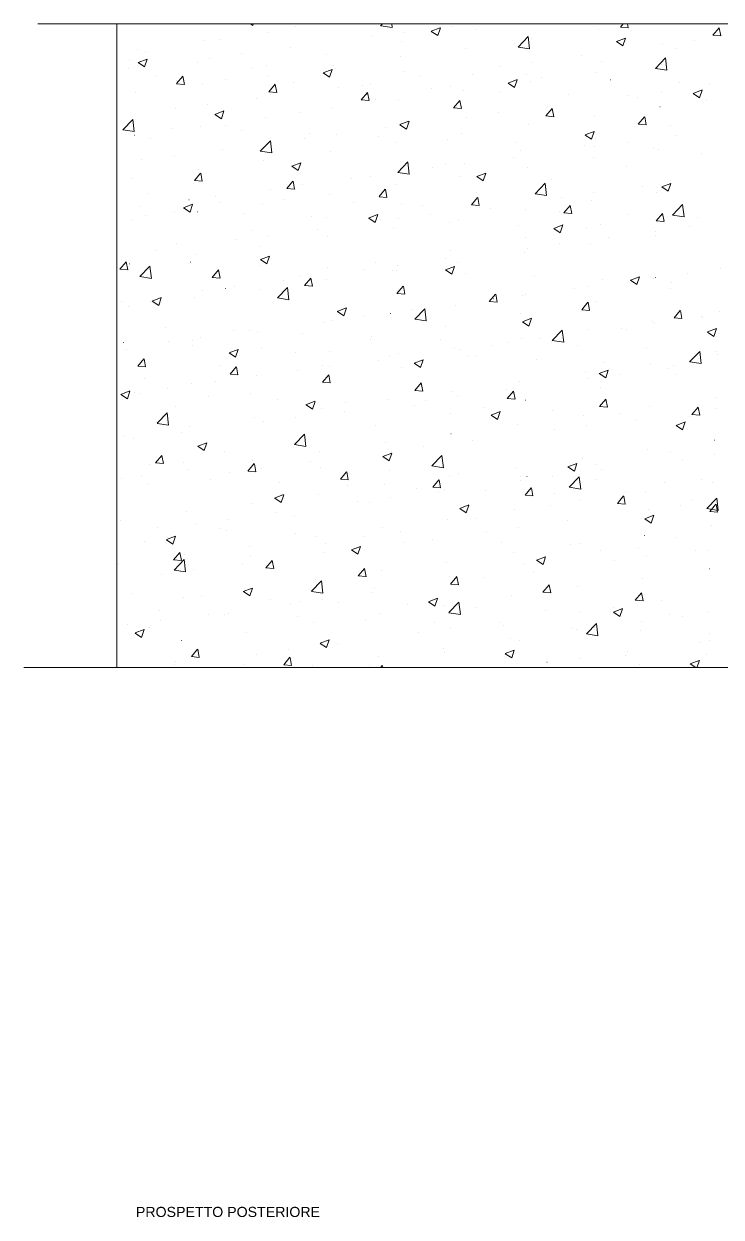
# Model space of a CAD drawing. Header units: centimetres. Extents: x -16179 to 12840, y -10704 to 3856.
# Drawn here: x 11534 to 11809, y -4292.4 to -3821.6 of the extents above; entities that cross this region are included whole.
import ezdxf

# ---------------------------------------------------------------- set-up
doc = ezdxf.new("R2010")
doc.units = ezdxf.units.CM
doc.header["$MEASUREMENT"] = 0
for name, color, linetype, lineweight in [('A-ANNO-TEXT_Num_Penna__3_Num_Penna__3_Num_Penna__3_Num_Penna__3_Num_Penna__3_Num_Penna__3_Num_Penna__3_Num_Penna__3_Num_Penna__3_Num_Penna__3', 3, 'Continuous', 18), ('A-ELEV-PATT_Num_Penna__8_Num_Penna__8_Num_Penna__8_Num_Penna__8_Num_Penna__8_Num_Penna__8_Num_Penna__8_Num_Penna__8_Num_Penna__8_Num_Penna__8', 8, 'Continuous', 18), ('AA - pareti sezionate_Num_Penna__7_Num_Penna__7_Num_Penna__7_Num_Penna__7_Num_Penna__7_Num_Penna__7_Num_Penna__7_Num_Penna__7_Num_Penna__7_Num_Penna__7', 7, 'Continuous', 18), ('AA pareti non sezionate_Num_Penna__2_Num_Penna__2_Num_Penna__2_Num_Penna__2_Num_Penna__2_Num_Penna__2_Num_Penna__2_Num_Penna__2_Num_Penna__2_Num_Penna__2', 2, 'Continuous', 18)]:
    doc.layers.add(name, color=color, linetype=linetype, lineweight=lineweight)
doc.styles.add('GENERATED_STYLE_1', font='Arial.ttf')

msp = doc.modelspace()

# ---------------------------------------------------------------- linework, layer by layer
at = {"layer": 'A-ELEV-PATT_Num_Penna__8_Num_Penna__8_Num_Penna__8_Num_Penna__8_Num_Penna__8_Num_Penna__8_Num_Penna__8_Num_Penna__8_Num_Penna__8_Num_Penna__8', "color": 8, "linetype": 'Continuous', "lineweight": 18}
for p, q in [((11623.37, -3821.57), (11624.23, -3822.16)), ((11624.24, -3822.16), (11624.44, -3821.57)), ((11641.27, -3822.62), (11641.27, -3822.62)), ((11674.72, -3822.3), (11675.42, -3821.57)), ((11674.73, -3822.32), (11679.25, -3823.02)), ((11679.24, -3823.02), (11679.07, -3821.57)), ((11703.23, -3822.48), (11703.24, -3822.48)), ((11769.32, -3822.89), (11770.43, -3821.57)), ((11769.33, -3822.9), (11772.37, -3823.16)), ((11772.42, -3823.17), (11772.12, -3821.57)), ((11611.64, -3827.71), (11611.65, -3827.71)), ((11630.52, -3824.87), (11630.53, -3824.87)), ((11671.28, -3826.69), (11671.28, -3826.69)), ((11683.99, -3825.01), (11684, -3825.01)), ((11694.7, -3824.5), (11698.25, -3823.14)), ((11694.71, -3824.52), (11697.24, -3826.22)), ((11697.25, -3826.22), (11698.28, -3823.15)), ((11712.69, -3823.61), (11712.7, -3823.61)), ((11728.94, -3830.71), (11732.89, -3826.59)), ((11733.46, -3831.43), (11732.89, -3826.6)), ((11734.42, -3827.34), (11734.42, -3827.34)), ((11760.5, -3823.76), (11760.5, -3823.76)), ((11767.7, -3828.57), (11771.26, -3827.21)), ((11770.25, -3830.29), (11771.28, -3827.22)), ((11805.76, -3826.08), (11808.21, -3823.16)), ((11805.77, -3826.09), (11808.81, -3826.35)), ((11808.86, -3826.36), (11808.27, -3823.18)), ((11578.78, -3831.7), (11578.78, -3831.7)), ((11604.86, -3828.12), (11604.87, -3828.12)), ((11639.19, -3830.91), (11639.2, -3830.91)), ((11683.07, -3828.69), (11683.07, -3828.69)), ((11708.03, -3831.14), (11708.04, -3831.14)), ((11728.95, -3830.73), (11733.46, -3831.43)), ((11767.72, -3828.59), (11770.25, -3830.29)), ((11785.99, -3829.86), (11786, -3829.86)), ((11791.35, -3831.21), (11791.35, -3831.21)), ((11798.71, -3828.19), (11798.71, -3828.19)), ((11575.5, -3835.7), (11575.51, -3835.7)), ((11579.01, -3836.82), (11582.56, -3835.45)), ((11579.02, -3836.84), (11581.55, -3838.54)), ((11581.56, -3838.54), (11582.59, -3835.47)), ((11582.02, -3832.79), (11582.02, -3832.79)), ((11602.62, -3836.84), (11602.63, -3836.84)), ((11607.24, -3835.12), (11607.24, -3835.12)), ((11619.95, -3833.45), (11619.96, -3833.45)), ((11653.44, -3833.78), (11653.45, -3833.78)), ((11682.37, -3834.4), (11682.38, -3834.4)), ((11734.67, -3836.62), (11734.67, -3836.62)), ((11753.91, -3834.09), (11753.91, -3834.09)), ((11761.72, -3836.3), (11761.73, -3836.3)), ((11783.15, -3839.12), (11787.11, -3835)), ((11787.67, -3839.84), (11787.11, -3835.01)), ((11575.15, -3839.34), (11575.16, -3839.34)), ((11623.82, -3838.86), (11623.82, -3838.86)), ((11629.74, -3837.99), (11629.74, -3837.99)), ((11629.9, -3841.78), (11629.91, -3841.78)), ((11652.01, -3840.89), (11655.57, -3839.52)), ((11652.03, -3840.9), (11654.56, -3842.61)), ((11654.56, -3842.61), (11655.59, -3839.54)), ((11656.29, -3837.97), (11656.29, -3837.97)), ((11656.86, -3839.13), (11656.86, -3839.13)), ((11683.98, -3840.28), (11683.98, -3840.28)), ((11711.09, -3841.43), (11711.1, -3841.43)), ((11721.95, -3838.29), (11721.96, -3838.29)), ((11732.09, -3841.38), (11732.1, -3841.38)), ((11759.88, -3840.67), (11759.88, -3840.67)), ((11783.16, -3839.14), (11787.68, -3839.84)), ((11785.54, -3837.42), (11785.54, -3837.42)), ((11586.21, -3842.52), (11586.22, -3842.52)), ((11594.18, -3845.16), (11596.63, -3842.25)), ((11594.19, -3843.95), (11594.2, -3843.95)), ((11594.2, -3845.17), (11597.23, -3845.44)), ((11597.28, -3845.44), (11596.7, -3842.26)), ((11604.24, -3845.03), (11604.25, -3845.03)), ((11613.33, -3843.67), (11613.34, -3843.67)), ((11630.62, -3848.35), (11633.07, -3845.43)), ((11633.72, -3848.63), (11633.13, -3845.45)), ((11640.45, -3844.81), (11640.46, -3844.81)), ((11667.57, -3845.96), (11667.57, -3845.96)), ((11670.63, -3845.05), (11670.63, -3845.05)), ((11689.87, -3842.52), (11689.87, -3842.52)), ((11702.47, -3846.47), (11702.47, -3846.47)), ((11725.02, -3844.96), (11728.58, -3843.59)), ((11725.04, -3844.97), (11727.56, -3846.68)), ((11727.57, -3846.68), (11728.6, -3843.61)), ((11733.8, -3844.25), (11733.8, -3844.25)), ((11738.21, -3842.57), (11738.22, -3842.57)), ((11765.33, -3843.72), (11765.34, -3843.72)), ((11792.45, -3844.86), (11792.45, -3844.86)), ((11804.58, -3845.69), (11804.59, -3845.69)), ((11578.16, -3848.61), (11578.17, -3848.61)), ((11625.83, -3850.95), (11625.83, -3850.95)), ((11630.63, -3848.36), (11633.67, -3848.62)), ((11657.91, -3846.72), (11657.92, -3846.72)), ((11667.06, -3851.54), (11669.51, -3848.62)), ((11670.16, -3851.82), (11669.57, -3848.64)), ((11694.69, -3847.1), (11694.69, -3847.1)), ((11707.41, -3848.05), (11707.42, -3848.05)), ((11721.81, -3848.25), (11721.81, -3848.25)), ((11748.92, -3849.4), (11748.93, -3849.4)), ((11772.63, -3849.9), (11772.63, -3849.9)), ((11776.04, -3850.54), (11776.05, -3850.54)), ((11785.35, -3848.22), (11785.35, -3848.22)), ((11798.03, -3849.02), (11801.58, -3847.66)), ((11798.04, -3849.04), (11800.57, -3850.75)), ((11800.57, -3850.75), (11801.6, -3847.68)), ((11593.87, -3855.16), (11593.88, -3855.16)), ((11606.59, -3853.48), (11606.6, -3853.48)), ((11609.33, -3857.27), (11612.89, -3855.91)), ((11611.88, -3858.99), (11612.91, -3855.92)), ((11655.67, -3854.88), (11655.68, -3854.88)), ((11667.07, -3851.55), (11670.11, -3851.81)), ((11672.84, -3851.55), (11672.85, -3851.55)), ((11681.75, -3851.31), (11681.76, -3851.31)), ((11703.5, -3854.73), (11705.94, -3851.81)), ((11703.51, -3854.73), (11706.54, -3855)), ((11706.59, -3855.01), (11706.01, -3851.82)), ((11739.93, -3857.92), (11742.38, -3855)), ((11740.55, -3854.12), (11740.55, -3854.12)), ((11743.03, -3858.2), (11742.44, -3855.01)), ((11784.92, -3854.33), (11784.93, -3854.33)), ((11803.16, -3851.69), (11803.16, -3851.69)), ((11573.02, -3863.38), (11576.98, -3859.26)), ((11577.54, -3864.1), (11576.98, -3859.27)), ((11609.35, -3857.29), (11611.87, -3858.99)), ((11629.29, -3858.69), (11629.29, -3858.69)), ((11643.22, -3856.64), (11643.22, -3856.64)), ((11682.34, -3861.34), (11685.89, -3859.98)), ((11684.89, -3863.06), (11685.92, -3859.99)), ((11708.59, -3858.33), (11708.59, -3858.33)), ((11721.31, -3856.66), (11721.31, -3856.66)), ((11739.94, -3857.92), (11742.98, -3858.19)), ((11759.26, -3857.58), (11759.27, -3857.58)), ((11776.37, -3861.1), (11778.82, -3858.19)), ((11779.47, -3861.38), (11778.88, -3858.2)), ((11573.03, -3863.4), (11577.55, -3864.1)), ((11592.52, -3862.67), (11592.52, -3862.67)), ((11603.63, -3861.94), (11603.63, -3861.94)), ((11613.59, -3861.72), (11613.6, -3861.72)), ((11619.63, -3863.81), (11619.64, -3863.81)), ((11646.75, -3864.96), (11646.76, -3864.96)), ((11657.27, -3865.09), (11657.27, -3865.09)), ((11676.51, -3862.55), (11676.51, -3862.55)), ((11682.35, -3861.36), (11684.88, -3863.06)), ((11706.79, -3864.97), (11706.8, -3864.97)), ((11733.18, -3861.16), (11733.18, -3861.16)), ((11755.34, -3865.41), (11758.9, -3864.04)), ((11757.89, -3867.13), (11758.92, -3864.06)), ((11776.38, -3861.11), (11779.42, -3861.38)), ((11789.25, -3861.52), (11789.25, -3861.52)), ((11577.54, -3865.52), (11577.55, -3865.52)), ((11583.97, -3866.81), (11583.97, -3866.81)), ((11627.24, -3871.79), (11631.2, -3867.67)), ((11631.76, -3872.5), (11631.2, -3867.68)), ((11644.55, -3866.76), (11644.55, -3866.76)), ((11673.87, -3866.1), (11673.87, -3866.1)), ((11681.14, -3868.22), (11681.14, -3868.22)), ((11700.99, -3867.25), (11700.99, -3867.25)), ((11728.11, -3868.39), (11728.11, -3868.39)), ((11755.22, -3869.54), (11755.23, -3869.54)), ((11755.36, -3865.43), (11757.89, -3867.13)), ((11759.26, -3869.93), (11759.27, -3869.93)), ((11759.62, -3866.61), (11759.63, -3866.61)), ((11771.98, -3868.26), (11771.99, -3868.26)), ((11791.22, -3865.73), (11791.23, -3865.73)), ((11593.23, -3873.52), (11593.23, -3873.52)), ((11612.47, -3870.98), (11612.47, -3870.98)), ((11627.25, -3871.81), (11631.77, -3872.51)), ((11655.05, -3871.79), (11655.06, -3871.79)), ((11727.18, -3874.16), (11727.19, -3874.16)), ((11730, -3871.69), (11730, -3871.69)), ((11758.64, -3874.49), (11758.65, -3874.49)), ((11782.34, -3870.69), (11782.35, -3870.69)), ((11784.3, -3871.24), (11784.31, -3871.24)), ((11801.42, -3872.68), (11801.43, -3872.68)), ((11580.51, -3875.19), (11580.51, -3875.19)), ((11603.01, -3878.86), (11603.01, -3878.86)), ((11628.67, -3875.6), (11628.67, -3875.6)), ((11639.65, -3877.73), (11643.21, -3876.36)), ((11639.67, -3877.74), (11642.2, -3879.45)), ((11642.2, -3879.45), (11643.23, -3876.38)), ((11681.46, -3880.2), (11685.41, -3876.07)), ((11685.98, -3880.91), (11685.41, -3876.09)), ((11695.22, -3878.37), (11695.23, -3878.37)), ((11700.37, -3876.78), (11700.38, -3876.78)), ((11707.94, -3876.69), (11707.95, -3876.69)), ((11732.56, -3878.07), (11732.57, -3878.07)), ((11771.8, -3877.76), (11771.8, -3877.76)), ((11576.93, -3882.43), (11576.93, -3882.43)), ((11601.23, -3883.38), (11603.68, -3880.46)), ((11601.25, -3883.38), (11604.28, -3883.65)), ((11604.33, -3883.66), (11603.74, -3880.47)), ((11637.67, -3886.56), (11640.12, -3883.65)), ((11640.77, -3886.84), (11640.18, -3883.66)), ((11663.14, -3882.59), (11663.15, -3882.59)), ((11670.75, -3881.86), (11670.75, -3881.86)), ((11681.47, -3880.22), (11685.98, -3880.92)), ((11706.18, -3881.88), (11706.18, -3881.88)), ((11712.66, -3881.79), (11716.22, -3880.43)), ((11712.68, -3881.81), (11715.2, -3883.51)), ((11715.21, -3883.52), (11716.24, -3880.45)), ((11742.17, -3882.85), (11742.17, -3882.85)), ((11582.62, -3888.62), (11582.63, -3888.62)), ((11631.18, -3886.8), (11631.19, -3886.8)), ((11637.68, -3886.57), (11640.72, -3886.84)), ((11641.12, -3886.95), (11641.12, -3886.95)), ((11643.9, -3885.12), (11643.91, -3885.12)), ((11654.44, -3888.71), (11654.44, -3888.71)), ((11674.11, -3889.75), (11676.56, -3886.83)), ((11677.2, -3890.03), (11676.62, -3886.85)), ((11680.52, -3885.13), (11680.52, -3885.13)), ((11712.54, -3887.93), (11712.55, -3887.93)), ((11735.67, -3888.61), (11739.63, -3884.48)), ((11735.68, -3888.62), (11740.2, -3889.32)), ((11740.19, -3889.32), (11739.63, -3884.5)), ((11758.62, -3888.3), (11758.62, -3888.3)), ((11777.86, -3885.76), (11777.86, -3885.76)), ((11783.69, -3888.15), (11783.69, -3888.15)), ((11785.67, -3885.86), (11789.22, -3884.5)), ((11785.68, -3885.88), (11788.21, -3887.58)), ((11788.21, -3887.58), (11789.24, -3884.51)), ((11579.86, -3893.55), (11579.87, -3893.55)), ((11596.97, -3894.11), (11600.53, -3892.74)), ((11599.1, -3891.02), (11599.11, -3891.02)), ((11599.52, -3895.83), (11600.55, -3892.76)), ((11609.74, -3889.77), (11609.75, -3889.77)), ((11611.49, -3892.04), (11611.5, -3892.04)), ((11628.05, -3892.51), (11628.06, -3892.51)), ((11636.86, -3890.92), (11636.86, -3890.92)), ((11663.98, -3892.06), (11663.98, -3892.06)), ((11674.12, -3889.76), (11677.16, -3890.02)), ((11682.92, -3893.02), (11682.92, -3893.02)), ((11691.1, -3893.21), (11691.1, -3893.21)), ((11710.54, -3892.94), (11712.99, -3890.02)), ((11710.56, -3892.95), (11713.59, -3893.21)), ((11713.64, -3893.22), (11713.05, -3890.04)), ((11745.9, -3889.97), (11745.91, -3889.97)), ((11746.98, -3896.13), (11749.43, -3893.21)), ((11750.08, -3896.41), (11749.49, -3893.22)), ((11758.03, -3891.4), (11758.03, -3891.4)), ((11789.89, -3897.02), (11793.84, -3892.89)), ((11794.41, -3897.73), (11793.85, -3892.91)), ((11581.87, -3897.12), (11581.87, -3897.12)), ((11593.33, -3895.45), (11593.34, -3895.45)), ((11596.99, -3894.13), (11599.51, -3895.83)), ((11602.39, -3895.77), (11602.4, -3895.77)), ((11620.45, -3896.59), (11620.46, -3896.59)), ((11647.57, -3897.74), (11647.57, -3897.74)), ((11653.29, -3898.1), (11653.3, -3898.1)), ((11669.98, -3898.18), (11673.53, -3896.81)), ((11669.99, -3898.2), (11672.52, -3899.9)), ((11672.52, -3899.9), (11673.55, -3896.83)), ((11694.58, -3896.73), (11694.58, -3896.73)), ((11713.82, -3894.19), (11713.82, -3894.19)), ((11718.21, -3894.35), (11718.22, -3894.35)), ((11731.94, -3894.98), (11731.95, -3894.98)), ((11745.33, -3895.5), (11745.34, -3895.5)), ((11746.99, -3896.13), (11750.03, -3896.4)), ((11772.45, -3896.64), (11772.45, -3896.64)), ((11783.42, -3899.32), (11785.87, -3896.4)), ((11786.51, -3899.6), (11785.93, -3896.41)), ((11789.9, -3897.03), (11794.42, -3897.73)), ((11791.2, -3895.54), (11791.2, -3895.54)), ((11799.57, -3897.79), (11799.57, -3897.79)), ((11576.31, -3899.34), (11576.31, -3899.34)), ((11649.78, -3902.63), (11649.78, -3902.63)), ((11674.69, -3898.89), (11674.69, -3898.89)), ((11679.9, -3902.04), (11679.9, -3902.04)), ((11681.86, -3898.4), (11681.87, -3898.4)), ((11701.81, -3900.03), (11701.81, -3900.03)), ((11705.56, -3898.79), (11705.56, -3898.79)), ((11728.92, -3901.18), (11728.93, -3901.18)), ((11742.98, -3902.25), (11746.54, -3900.88)), ((11743, -3902.26), (11745.52, -3903.97)), ((11745.53, -3903.97), (11746.56, -3900.9)), ((11756.04, -3902.32), (11756.05, -3902.32)), ((11761.57, -3900.63), (11761.58, -3900.63)), ((11783.43, -3899.32), (11786.47, -3899.59)), ((11796.58, -3901.58), (11796.58, -3901.58)), ((11617.82, -3906.83), (11617.83, -3906.83)), ((11623.67, -3903.19), (11623.67, -3903.19)), ((11630.54, -3905.16), (11630.54, -3905.16)), ((11653.82, -3905.62), (11653.82, -3905.62)), ((11731.94, -3905.71), (11731.95, -3905.71)), ((11764.49, -3905.8), (11764.5, -3905.8)), ((11783.07, -3905.06), (11783.07, -3905.06)), ((11783.16, -3903.47), (11783.17, -3903.47)), ((11585.74, -3911.06), (11585.74, -3911.06)), ((11594.04, -3908.27), (11594.05, -3908.27)), ((11627.43, -3909.43), (11627.44, -3909.43)), ((11702.32, -3910.8), (11702.32, -3910.8)), ((11731.33, -3911.89), (11731.33, -3911.89)), ((11732.54, -3910.01), (11732.54, -3910.01)), ((11745.25, -3908.33), (11745.26, -3908.33)), ((11757.41, -3908.31), (11757.41, -3908.31)), ((11571.85, -3918.4), (11574.29, -3915.48)), ((11572.52, -3914.45), (11572.52, -3914.45)), ((11574.94, -3918.68), (11574.36, -3915.49)), ((11575.69, -3916.25), (11575.7, -3916.25)), ((11579.76, -3921.27), (11583.72, -3917.15)), ((11584.28, -3921.99), (11583.72, -3917.17)), ((11599.63, -3915.59), (11599.64, -3915.59)), ((11601.77, -3912.68), (11601.78, -3912.68)), ((11626.75, -3916.74), (11626.76, -3916.74)), ((11627.29, -3914.56), (11630.85, -3913.2)), ((11627.31, -3914.58), (11629.84, -3916.28)), ((11629.84, -3916.28), (11630.87, -3913.21)), ((11672.69, -3915.88), (11672.7, -3915.88)), ((11681.21, -3916.76), (11681.22, -3916.76)), ((11700.45, -3914.23), (11700.46, -3914.23)), ((11704.94, -3915.7), (11704.95, -3915.7)), ((11571.86, -3918.41), (11574.89, -3918.67)), ((11579.77, -3921.29), (11584.29, -3921.99)), ((11608.28, -3921.59), (11610.73, -3918.67)), ((11608.29, -3921.59), (11611.33, -3921.86)), ((11611.38, -3921.87), (11610.79, -3918.68)), ((11643.07, -3920.97), (11643.07, -3920.97)), ((11644.72, -3924.78), (11647.17, -3921.86)), ((11647.82, -3925.05), (11647.23, -3921.87)), ((11653.87, -3917.88), (11653.88, -3917.88)), ((11668.5, -3918.44), (11668.5, -3918.44)), ((11679.28, -3918.95), (11679.29, -3918.95)), ((11680.99, -3919.03), (11680.99, -3919.03)), ((11700.3, -3918.63), (11703.86, -3917.27)), ((11700.31, -3918.65), (11702.84, -3920.35)), ((11702.85, -3920.35), (11703.88, -3917.28)), ((11708.11, -3920.17), (11708.11, -3920.17)), ((11735.22, -3921.32), (11735.23, -3921.32)), ((11773.31, -3922.7), (11776.86, -3921.33)), ((11775.85, -3924.42), (11776.88, -3921.35)), ((11783.21, -3921.61), (11783.22, -3921.61)), ((11795.93, -3919.94), (11795.93, -3919.94)), ((11808.84, -3918.16), (11808.84, -3918.16)), ((11613.44, -3926.05), (11613.45, -3926.05)), ((11617.17, -3925.19), (11617.18, -3925.19)), ((11626.81, -3926.34), (11626.82, -3926.34)), ((11633.97, -3929.68), (11637.93, -3925.56)), ((11636.41, -3922.66), (11636.42, -3922.66)), ((11638.49, -3930.4), (11637.93, -3925.57)), ((11644.73, -3924.78), (11647.77, -3925.05)), ((11653.2, -3922.53), (11653.2, -3922.53)), ((11681.16, -3927.96), (11683.61, -3925.04)), ((11684.25, -3928.24), (11683.67, -3925.06)), ((11751.13, -3925.84), (11751.13, -3925.84)), ((11756.79, -3925.22), (11756.8, -3925.22)), ((11762.34, -3922.47), (11762.35, -3922.47)), ((11773.32, -3922.72), (11775.85, -3924.42)), ((11782.45, -3921.97), (11782.46, -3921.97)), ((11789.1, -3925.85), (11789.1, -3925.85)), ((11789.46, -3923.61), (11789.47, -3923.61)), ((11572.37, -3931.09), (11572.38, -3931.09)), ((11583.82, -3931.14), (11583.82, -3931.14)), ((11584.61, -3930.95), (11588.17, -3929.58)), ((11584.63, -3930.96), (11587.15, -3932.67)), ((11587.16, -3932.67), (11588.19, -3929.6)), ((11601.16, -3929.59), (11601.16, -3929.59)), ((11604.46, -3926.87), (11604.46, -3926.87)), ((11633.99, -3929.7), (11638.5, -3930.4)), ((11681.17, -3927.97), (11684.2, -3928.24)), ((11717.59, -3931.15), (11720.04, -3928.23)), ((11717.6, -3931.16), (11720.64, -3931.42)), ((11719.17, -3930.04), (11719.18, -3930.04)), ((11720.69, -3931.43), (11720.1, -3928.25)), ((11730.71, -3928.8), (11730.71, -3928.8)), ((11731.89, -3928.37), (11731.89, -3928.37)), ((11759.47, -3930.94), (11759.48, -3930.94)), ((11575.07, -3933.17), (11575.08, -3933.17)), ((11657.62, -3935.02), (11661.17, -3933.65)), ((11657.63, -3935.03), (11660.16, -3936.74)), ((11660.16, -3936.74), (11661.19, -3933.67)), ((11678.66, -3935.86), (11678.67, -3935.86)), ((11687.09, -3934.27), (11687.09, -3934.27)), ((11688.19, -3938.09), (11692.15, -3933.97)), ((11692.71, -3938.81), (11692.15, -3933.98)), ((11704.32, -3932.61), (11704.33, -3932.61)), ((11754.03, -3934.34), (11756.48, -3931.42)), ((11754.04, -3934.34), (11757.08, -3934.61)), ((11757.13, -3934.62), (11756.54, -3931.43)), ((11790.47, -3937.53), (11792.92, -3934.61)), ((11793.56, -3937.81), (11792.98, -3934.62)), ((11808.22, -3935.07), (11808.22, -3935.07)), ((11652.58, -3939.44), (11652.59, -3939.44)), ((11655.13, -3938.47), (11655.14, -3938.47)), ((11667.85, -3936.8), (11667.85, -3936.8)), ((11688.2, -3938.11), (11692.72, -3938.81)), ((11729.85, -3936.02), (11729.85, -3936.02)), ((11730.62, -3939.08), (11734.18, -3937.72)), ((11730.64, -3939.1), (11733.16, -3940.81)), ((11733.17, -3940.81), (11734.2, -3937.74)), ((11781.83, -3938.88), (11781.84, -3938.88)), ((11782.57, -3939.97), (11782.57, -3939.97)), ((11790.48, -3937.53), (11793.51, -3937.8)), ((11801.27, -3937), (11801.28, -3937)), ((11801.8, -3937.44), (11801.81, -3937.44)), ((11589.74, -3941.55), (11589.75, -3941.55)), ((11603.81, -3945.23), (11603.82, -3945.23)), ((11616.86, -3942.7), (11616.86, -3942.7)), ((11623.05, -3942.7), (11623.05, -3942.7)), ((11626.2, -3943.25), (11626.2, -3943.25)), ((11643.98, -3943.84), (11643.98, -3943.84)), ((11671.1, -3944.99), (11671.1, -3944.99)), ((11700.22, -3941.11), (11700.23, -3941.11)), ((11742.41, -3946.5), (11746.36, -3942.38)), ((11746.93, -3947.22), (11746.36, -3942.39)), ((11756.17, -3942.14), (11756.18, -3942.14)), ((11769.85, -3941.65), (11769.85, -3941.65)), ((11771.65, -3942.09), (11771.65, -3942.09)), ((11803.63, -3943.15), (11807.19, -3941.79)), ((11803.64, -3943.17), (11806.17, -3944.87)), ((11806.18, -3944.87), (11807.21, -3941.8)), ((11573.33, -3947.23), (11573.34, -3947.23)), ((11574.46, -3950.08), (11574.46, -3950.08)), ((11591.09, -3946.91), (11591.1, -3946.91)), ((11600.45, -3948.37), (11600.46, -3948.37)), ((11600.54, -3946.5), (11600.54, -3946.5)), ((11614.93, -3951.4), (11618.49, -3950.04)), ((11617.48, -3953.12), (11618.51, -3950.05)), ((11627.57, -3949.52), (11627.58, -3949.52)), ((11670.6, -3946.19), (11670.6, -3946.19)), ((11698.21, -3946.13), (11698.22, -3946.13)), ((11703.71, -3949.52), (11703.71, -3949.52)), ((11705.81, -3950.08), (11705.81, -3950.08)), ((11718.53, -3948.4), (11718.53, -3948.4)), ((11725.33, -3947.28), (11725.34, -3947.28)), ((11730.09, -3945.71), (11730.1, -3945.71)), ((11737.77, -3945.87), (11737.77, -3945.87)), ((11742.02, -3947.18), (11742.02, -3947.18)), ((11742.42, -3946.52), (11746.93, -3947.22)), ((11752.45, -3948.43), (11752.46, -3948.43)), ((11779.57, -3949.57), (11779.57, -3949.57)), ((11578.89, -3956.61), (11581.34, -3953.69)), ((11581.99, -3956.89), (11581.4, -3953.71)), ((11614.95, -3951.42), (11617.48, -3953.12)), ((11640.97, -3951.28), (11640.97, -3951.28)), ((11654.69, -3950.67), (11654.69, -3950.67)), ((11673.73, -3954.3), (11673.73, -3954.3)), ((11678.05, -3952.77), (11678.05, -3952.77)), ((11681.81, -3951.81), (11681.81, -3951.81)), ((11687.94, -3955.47), (11691.5, -3954.1)), ((11690.49, -3957.19), (11691.52, -3954.12)), ((11708.93, -3952.96), (11708.93, -3952.96)), ((11712.39, -3952.26), (11712.4, -3952.26)), ((11736.04, -3954.1), (11736.05, -3954.1)), ((11796.62, -3954.91), (11800.58, -3950.78)), ((11801.14, -3955.62), (11800.58, -3950.8)), ((11806.69, -3950.72), (11806.69, -3950.72)), ((11807.6, -3951.99), (11807.61, -3951.99)), ((11578.91, -3956.62), (11581.94, -3956.88)), ((11611.34, -3956.36), (11611.35, -3956.36)), ((11615.33, -3959.8), (11617.78, -3956.88)), ((11618.43, -3960.08), (11617.84, -3956.89)), ((11641.77, -3958.51), (11641.77, -3958.51)), ((11651.96, -3956.35), (11651.97, -3956.35)), ((11654.49, -3956.84), (11654.49, -3956.84)), ((11682.77, -3957.35), (11682.77, -3957.35)), ((11687.95, -3955.49), (11690.48, -3957.19)), ((11755.56, -3959.05), (11755.56, -3959.05)), ((11760.95, -3959.54), (11764.5, -3958.17)), ((11760.96, -3959.55), (11763.49, -3961.26)), ((11763.16, -3955.25), (11763.17, -3955.25)), ((11763.49, -3961.26), (11764.52, -3958.19)), ((11781.22, -3955.79), (11781.22, -3955.79)), ((11788.44, -3957.48), (11788.45, -3957.48)), ((11790.28, -3956.39), (11790.28, -3956.39)), ((11796.63, -3954.93), (11801.15, -3955.63)), ((11581.72, -3961.45), (11581.72, -3961.45)), ((11599.92, -3963.41), (11599.92, -3963.41)), ((11609.69, -3962.73), (11609.69, -3962.73)), ((11615.34, -3959.81), (11618.38, -3960.07)), ((11625.58, -3960.16), (11625.58, -3960.16)), ((11651.77, -3962.99), (11654.22, -3960.07)), ((11651.78, -3962.99), (11654.82, -3963.26)), ((11653.14, -3962.43), (11653.15, -3962.43)), ((11654.86, -3963.27), (11654.28, -3960.08)), ((11688.2, -3966.17), (11690.65, -3963.26)), ((11691.3, -3966.45), (11690.71, -3963.27)), ((11729.47, -3962.62), (11729.48, -3962.62)), ((11756.48, -3961.68), (11756.49, -3961.68)), ((11769.2, -3960.01), (11769.21, -3960.01)), ((11791.05, -3959.87), (11791.05, -3959.87)), ((11572.25, -3967.79), (11575.81, -3966.42)), ((11572.26, -3967.8), (11574.79, -3969.51)), ((11573.84, -3966.99), (11573.84, -3966.99)), ((11574.8, -3969.51), (11575.83, -3966.44)), ((11577.73, -3966.94), (11577.73, -3966.94)), ((11579.64, -3967.37), (11579.64, -3967.37)), ((11590.45, -3965.27), (11590.45, -3965.27)), ((11606.75, -3968.52), (11606.76, -3968.52)), ((11623.52, -3967.52), (11623.52, -3967.52)), ((11688.22, -3966.18), (11691.25, -3966.45)), ((11703.09, -3966.43), (11703.09, -3966.43)), ((11705.16, -3968.44), (11705.17, -3968.44)), ((11724.4, -3965.91), (11724.41, -3965.91)), ((11724.64, -3969.36), (11727.09, -3966.44)), ((11727.74, -3969.64), (11727.15, -3966.46)), ((11761.42, -3964.95), (11761.43, -3964.95)), ((11806.98, -3968.9), (11806.99, -3968.9)), ((11593.89, -3972.6), (11593.9, -3972.6)), ((11633.87, -3969.66), (11633.88, -3969.66)), ((11645.26, -3971.85), (11648.81, -3970.49)), ((11645.27, -3971.87), (11647.8, -3973.57)), ((11647.8, -3973.58), (11648.83, -3970.51)), ((11651.35, -3973.26), (11651.35, -3973.26)), ((11660.99, -3970.81), (11660.99, -3970.81)), ((11677.43, -3969.68), (11677.43, -3969.68)), ((11688.11, -3971.96), (11688.11, -3971.96)), ((11692.44, -3970.12), (11692.45, -3970.12)), ((11715.23, -3973.1), (11715.23, -3973.1)), ((11724.65, -3969.37), (11727.69, -3969.63)), ((11731.79, -3970.04), (11731.8, -3970.04)), ((11761.08, -3972.55), (11763.53, -3969.63)), ((11761.09, -3972.56), (11764.13, -3972.82)), ((11764.17, -3972.83), (11763.59, -3969.65)), ((11780.6, -3972.71), (11780.6, -3972.71)), ((11797.52, -3975.74), (11799.96, -3972.82)), ((11800.61, -3976.02), (11800.02, -3972.83)), ((11807.16, -3973.29), (11807.16, -3973.29)), ((11586.49, -3979.17), (11590.45, -3975.04)), ((11591.01, -3979.88), (11590.45, -3975.06)), ((11624.96, -3977.07), (11624.97, -3977.07)), ((11641.12, -3976.87), (11641.13, -3976.87)), ((11660.36, -3974.34), (11660.37, -3974.34)), ((11702.17, -3975.12), (11702.17, -3975.12)), ((11718.26, -3975.92), (11721.82, -3974.56)), ((11718.28, -3975.94), (11720.8, -3977.64)), ((11720.81, -3977.64), (11721.84, -3974.57)), ((11742.34, -3974.25), (11742.35, -3974.25)), ((11754.94, -3975.96), (11754.94, -3975.96)), ((11769.46, -3975.39), (11769.47, -3975.39)), ((11775.08, -3977.51), (11775.08, -3977.51)), ((11796.58, -3976.54), (11796.59, -3976.54)), ((11797.53, -3975.74), (11800.56, -3976.01)), ((11586.5, -3979.19), (11591.02, -3979.89)), ((11596.32, -3982.77), (11596.33, -3982.77)), ((11599.3, -3980.32), (11599.31, -3980.32)), ((11628.4, -3978.55), (11628.41, -3978.55)), ((11672.54, -3980.21), (11672.55, -3980.21)), ((11728.86, -3979.53), (11728.86, -3979.53)), ((11743.12, -3981.72), (11743.13, -3981.72)), ((11755.84, -3980.05), (11755.84, -3980.05)), ((11791.27, -3979.99), (11794.82, -3978.63)), ((11791.28, -3980.01), (11793.81, -3981.71)), ((11793.82, -3981.71), (11794.85, -3978.64)), ((11573.22, -3983.9), (11573.22, -3983.9)), ((11577.08, -3985.3), (11577.09, -3985.3)), ((11602.57, -3988.24), (11606.13, -3986.87)), ((11605.12, -3989.96), (11606.15, -3986.89)), ((11640.71, -3987.58), (11644.67, -3983.45)), ((11640.72, -3987.59), (11645.24, -3988.29)), ((11642.92, -3985.29), (11642.92, -3985.29)), ((11645.23, -3988.29), (11644.67, -3983.47)), ((11676.81, -3986.6), (11676.82, -3986.6)), ((11702.47, -3983.34), (11702.48, -3983.34)), ((11711.04, -3985.94), (11711.04, -3985.94)), ((11806.36, -3985.81), (11806.37, -3985.81)), ((11585.94, -3994.82), (11588.39, -3991.9)), ((11589.04, -3995.1), (11588.45, -3991.92)), ((11602.59, -3988.25), (11605.11, -3989.96)), ((11613.29, -3990.38), (11613.3, -3990.38)), ((11650.73, -3990.17), (11650.73, -3990.17)), ((11675.58, -3992.31), (11679.14, -3990.94)), ((11675.59, -3992.32), (11678.12, -3994.03)), ((11678.13, -3994.03), (11679.16, -3990.96)), ((11679.08, -3990.15), (11679.09, -3990.15)), ((11691.8, -3988.48), (11691.8, -3988.48)), ((11694.93, -3995.99), (11698.88, -3991.86)), ((11699.45, -3996.7), (11698.88, -3991.88)), ((11779.98, -3989.62), (11779.98, -3989.62)), ((11788.95, -3990.18), (11788.95, -3990.18)), ((11806.51, -3991.65), (11806.52, -3991.65)), ((11583.67, -3995.47), (11583.67, -3995.47)), ((11585.95, -3994.83), (11588.99, -3995.09)), ((11596.86, -3994.48), (11596.87, -3994.48)), ((11622.38, -3998.01), (11624.83, -3995.09)), ((11623.98, -3995.62), (11623.98, -3995.62)), ((11624.34, -3993.98), (11624.35, -3993.98)), ((11625.48, -3998.29), (11624.89, -3995.11)), ((11627.76, -3996.91), (11627.76, -3996.91)), ((11647, -3994.38), (11647, -3994.38)), ((11651.1, -3996.77), (11651.1, -3996.77)), ((11694.94, -3996), (11699.45, -3996.7)), ((11728.24, -3996.45), (11728.24, -3996.45)), ((11748.58, -3996.38), (11752.14, -3995.01)), ((11748.6, -3996.39), (11751.13, -3998.1)), ((11751.13, -3998.1), (11752.16, -3995.03)), ((11754.32, -3992.87), (11754.33, -3992.87)), ((11759.32, -3995.26), (11759.33, -3995.26)), ((11793.8, -3993.33), (11793.8, -3993.33)), ((11572.6, -4000.81), (11572.61, -4000.81)), ((11580.45, -4000.16), (11580.46, -4000.16)), ((11598.68, -3997.23), (11598.69, -3997.23)), ((11607.57, -4001.3), (11607.58, -4001.3)), ((11615.04, -3998.58), (11615.05, -3998.58)), ((11622.39, -3998.02), (11625.43, -3998.28)), ((11658.82, -4001.2), (11661.27, -3998.28)), ((11658.83, -4001.2), (11661.86, -4001.47)), ((11661.91, -4001.48), (11661.33, -3998.29)), ((11678.22, -3997.91), (11678.22, -3997.91)), ((11695.25, -4004.39), (11697.7, -4001.47)), ((11698.35, -4004.67), (11697.76, -4001.48)), ((11701.85, -4000.25), (11701.86, -4000.25)), ((11705.33, -3999.06), (11705.34, -3999.06)), ((11729.7, -4000.35), (11729.7, -4000.35)), ((11729.76, -4001.76), (11729.76, -4001.76)), ((11732.45, -4000.21), (11732.46, -4000.21)), ((11742.47, -4000.08), (11742.48, -4000.08)), ((11749.14, -4004.39), (11753.1, -4000.27)), ((11753.66, -4005.11), (11753.1, -4000.28)), ((11759.57, -4001.35), (11759.57, -4001.35)), ((11761.71, -3997.55), (11761.72, -3997.55)), ((11801.12, -4001.33), (11801.13, -4001.33)), ((11582.96, -4002.81), (11582.96, -4002.81)), ((11634.69, -4002.45), (11634.69, -4002.45)), ((11661.81, -4003.59), (11661.81, -4003.59)), ((11676.19, -4003.51), (11676.2, -4003.51)), ((11688.93, -4004.74), (11688.93, -4004.74)), ((11695.27, -4004.39), (11698.3, -4004.66)), ((11697.67, -4005.98), (11697.68, -4005.98)), ((11700.07, -4005.43), (11700.08, -4005.43)), ((11716.04, -4005.88), (11716.05, -4005.88)), ((11731.69, -4007.57), (11734.14, -4004.65)), ((11734.79, -4007.85), (11734.2, -4004.67)), ((11749.15, -4004.41), (11753.67, -4005.11)), ((11771.5, -4006.42), (11771.5, -4006.42)), ((11779.36, -4006.53), (11779.37, -4006.53)), ((11786.69, -4002.5), (11786.69, -4002.5)), ((11805.75, -4002.72), (11805.75, -4002.72)), ((11623.73, -4010.89), (11623.73, -4010.89)), ((11632.9, -4008.69), (11636.45, -4007.33)), ((11632.91, -4008.71), (11635.44, -4010.41)), ((11635.44, -4010.41), (11636.47, -4007.34)), ((11650.11, -4007.08), (11650.12, -4007.08)), ((11665.72, -4010.19), (11665.72, -4010.19)), ((11670.45, -4010.52), (11670.45, -4010.52)), ((11678.43, -4008.51), (11678.44, -4008.51)), ((11731.7, -4007.58), (11734.74, -4007.85)), ((11743.16, -4007.03), (11743.17, -4007.03)), ((11753.7, -4009.78), (11753.71, -4009.78)), ((11768.13, -4010.76), (11770.58, -4007.84)), ((11768.14, -4010.77), (11771.18, -4011.03)), ((11770.28, -4008.18), (11770.29, -4008.18)), ((11771.22, -4011.04), (11770.64, -4007.86)), ((11797.4, -4009.32), (11797.4, -4009.32)), ((11803.36, -4012.8), (11807.31, -4008.68)), ((11804.56, -4013.95), (11807.01, -4011.03)), ((11807.66, -4014.23), (11807.07, -4011.05)), ((11807.88, -4013.52), (11807.32, -4008.69)), ((11598.07, -4014.14), (11598.07, -4014.14)), ((11633.63, -4014.41), (11633.64, -4014.41)), ((11640.82, -4015.6), (11640.83, -4015.6)), ((11705.9, -4012.76), (11709.46, -4011.39)), ((11705.92, -4012.78), (11708.44, -4014.48)), ((11708.45, -4014.48), (11709.48, -4011.41)), ((11727.62, -4013.36), (11727.63, -4013.36)), ((11741.87, -4011.5), (11741.87, -4011.5)), ((11778.91, -4016.83), (11782.46, -4015.46)), ((11780.43, -4013.36), (11780.44, -4013.36)), ((11781.46, -4018.55), (11782.49, -4015.48)), ((11793.15, -4011.69), (11793.15, -4011.69)), ((11803.37, -4012.82), (11807.89, -4013.52)), ((11804.58, -4013.96), (11807.61, -4014.22)), ((11571.98, -4017.72), (11571.99, -4017.72)), ((11586.75, -4020.3), (11586.76, -4020.3)), ((11601.68, -4018.62), (11601.68, -4018.62)), ((11611.19, -4020.69), (11611.2, -4020.69)), ((11614.39, -4016.94), (11614.4, -4016.94)), ((11675.58, -4020.42), (11675.58, -4020.42)), ((11701.24, -4017.16), (11701.24, -4017.16)), ((11712.24, -4016.59), (11712.25, -4016.59)), ((11729.11, -4020.12), (11729.11, -4020.12)), ((11748.35, -4017.59), (11748.35, -4017.59)), ((11778.92, -4016.84), (11781.45, -4018.55)), ((11805.13, -4019.63), (11805.13, -4019.63)), ((11590.21, -4025.08), (11593.77, -4023.71)), ((11590.23, -4025.09), (11592.75, -4026.8)), ((11592.76, -4026.8), (11593.79, -4023.73)), ((11613.87, -4021.45), (11613.88, -4021.45)), ((11640.99, -4022.59), (11641, -4022.59)), ((11649.49, -4023.99), (11649.5, -4023.99)), ((11668.11, -4023.74), (11668.11, -4023.74)), ((11682.62, -4021.67), (11682.62, -4021.67)), ((11695.23, -4024.88), (11695.23, -4024.88)), ((11716.39, -4021.79), (11716.4, -4021.79)), ((11778.74, -4023.44), (11778.75, -4023.44)), ((11790.9, -4024.2), (11790.9, -4024.2)), ((11581.57, -4025.78), (11581.57, -4025.78)), ((11592.99, -4033.03), (11595.44, -4030.11)), ((11596.09, -4033.31), (11595.5, -4030.13)), ((11623.11, -4027.8), (11623.11, -4027.8)), ((11652.99, -4026.76), (11653, -4026.76)), ((11663.22, -4029.14), (11666.78, -4027.78)), ((11663.23, -4029.16), (11665.76, -4030.87)), ((11665.07, -4028.55), (11665.07, -4028.55)), ((11665.77, -4030.87), (11666.8, -4027.8)), ((11684.31, -4026.02), (11684.31, -4026.02)), ((11722.34, -4026.03), (11722.35, -4026.03)), ((11749.46, -4027.17), (11749.47, -4027.17)), ((11753.09, -4026.69), (11753.09, -4026.69)), ((11761.27, -4029.28), (11761.28, -4029.28)), ((11776.58, -4028.32), (11776.59, -4028.32)), ((11799.02, -4029.19), (11799.03, -4029.19)), ((11803.7, -4029.47), (11803.7, -4029.47)), ((11571.37, -4034.63), (11571.37, -4034.63)), ((11593, -4033.04), (11596.04, -4033.31)), ((11593.23, -4037.06), (11597.19, -4032.94)), ((11597.75, -4037.78), (11597.19, -4032.95)), ((11597.45, -4031.05), (11597.45, -4031.05)), ((11620.27, -4034.45), (11620.27, -4034.45)), ((11623.37, -4031.84), (11623.37, -4031.84)), ((11629.43, -4036.22), (11631.88, -4033.3)), ((11632.52, -4036.5), (11631.94, -4033.32)), ((11652.35, -4030.22), (11652.36, -4030.22)), ((11700.62, -4034.08), (11700.62, -4034.08)), ((11727, -4030.27), (11727.01, -4030.27)), ((11731.65, -4034.37), (11731.65, -4034.37)), ((11736.22, -4033.21), (11739.78, -4031.85)), ((11736.24, -4033.23), (11738.77, -4034.93)), ((11738.77, -4034.93), (11739.8, -4031.86)), ((11767.07, -4033.4), (11767.07, -4033.4)), ((11779.79, -4031.72), (11779.79, -4031.72)), ((11588.31, -4038.65), (11588.32, -4038.65)), ((11593.24, -4037.08), (11597.76, -4037.78)), ((11593.74, -4036.93), (11593.75, -4036.93)), ((11601.03, -4036.98), (11601.04, -4036.98)), ((11629.44, -4036.23), (11632.48, -4036.49)), ((11665.87, -4039.41), (11668.31, -4036.49)), ((11665.88, -4039.42), (11668.91, -4039.68)), ((11668.96, -4039.69), (11668.37, -4036.5)), ((11674.96, -4037.33), (11674.96, -4037.33)), ((11702.02, -4039.45), (11702.02, -4039.45)), ((11734.99, -4037.62), (11734.99, -4037.62)), ((11804.51, -4036.54), (11804.52, -4036.54)), ((11620.53, -4045.53), (11624.09, -4044.16)), ((11623.08, -4047.25), (11624.11, -4044.18)), ((11647.44, -4045.47), (11651.4, -4041.35)), ((11648.88, -4040.9), (11648.88, -4040.9)), ((11651.96, -4046.19), (11651.4, -4041.36)), ((11702.3, -4042.6), (11704.75, -4039.68)), ((11702.31, -4042.6), (11705.35, -4042.87)), ((11703.03, -4041.83), (11703.03, -4041.83)), ((11705.4, -4042.88), (11704.81, -4039.69)), ((11715.75, -4040.15), (11715.75, -4040.15)), ((11738.74, -4045.78), (11741.19, -4042.87)), ((11741.83, -4046.07), (11741.25, -4042.88)), ((11752.47, -4043.6), (11752.47, -4043.6)), ((11778.13, -4040.35), (11778.13, -4040.35)), ((11576.86, -4046.26), (11576.87, -4046.26)), ((11596.83, -4047.97), (11596.84, -4047.97)), ((11603.98, -4047.4), (11603.98, -4047.4)), ((11620.55, -4045.55), (11623.08, -4047.25)), ((11622.49, -4044.71), (11622.5, -4044.71)), ((11631.1, -4048.55), (11631.1, -4048.55)), ((11647.45, -4045.49), (11651.97, -4046.19)), ((11651.71, -4048.59), (11651.71, -4048.59)), ((11670.95, -4046.05), (11670.95, -4046.05)), ((11672.39, -4044.54), (11672.4, -4044.54)), ((11693.54, -4049.6), (11697.1, -4048.23)), ((11696.09, -4051.32), (11697.12, -4048.25)), ((11726.38, -4047.18), (11726.39, -4047.18)), ((11738.75, -4045.79), (11741.79, -4046.06)), ((11775.18, -4048.97), (11777.63, -4046.05)), ((11775.19, -4048.98), (11778.22, -4049.24)), ((11778.27, -4049.25), (11777.68, -4046.07)), ((11570.75, -4051.54), (11570.75, -4051.54)), ((11587.57, -4053.08), (11587.58, -4053.08)), ((11638.99, -4050.26), (11638.99, -4050.26)), ((11642.77, -4049.62), (11642.77, -4049.62)), ((11658.22, -4049.7), (11658.22, -4049.7)), ((11685.33, -4050.84), (11685.34, -4050.84)), ((11693.56, -4049.61), (11696.08, -4051.32)), ((11700, -4050.99), (11700, -4050.99)), ((11701.66, -4053.88), (11705.62, -4049.76)), ((11706.18, -4054.59), (11705.62, -4049.77)), ((11712.45, -4051.99), (11712.46, -4051.99)), ((11739.57, -4053.13), (11739.58, -4053.13)), ((11753.7, -4053.43), (11753.71, -4053.43)), ((11766.42, -4051.76), (11766.43, -4051.76)), ((11766.55, -4053.67), (11770.1, -4052.3)), ((11766.56, -4053.68), (11769.09, -4055.39)), ((11769.1, -4055.39), (11770.13, -4052.32)), ((11785.66, -4049.23), (11785.67, -4049.23)), ((11803.89, -4053.45), (11803.9, -4053.45)), ((11587.67, -4057.02), (11587.67, -4057.02)), ((11606.91, -4054.48), (11606.91, -4054.48)), ((11613.14, -4054.71), (11613.15, -4054.71)), ((11614.69, -4054.23), (11614.7, -4054.23)), ((11641.81, -4055.37), (11641.81, -4055.37)), ((11648.26, -4057.82), (11648.26, -4057.82)), ((11668.93, -4056.52), (11668.93, -4056.52)), ((11674.34, -4054.24), (11674.35, -4054.24)), ((11696.05, -4057.66), (11696.05, -4057.66)), ((11701.67, -4053.9), (11706.19, -4054.6)), ((11721.62, -4057.66), (11721.63, -4057.66)), ((11755.88, -4062.29), (11759.83, -4058.16)), ((11760.4, -4063), (11759.83, -4058.18)), ((11766.69, -4054.28), (11766.69, -4054.28)), ((11777.51, -4057.26), (11777.51, -4057.26)), ((11788.8, -4054.51), (11788.8, -4054.51)), ((11793.81, -4055.42), (11793.81, -4055.42)), ((11574.95, -4058.69), (11574.95, -4058.69)), ((11577.85, -4061.91), (11581.41, -4060.55)), ((11577.87, -4061.93), (11580.39, -4063.63)), ((11580.4, -4063.63), (11581.43, -4060.56)), ((11583.52, -4059.79), (11583.52, -4059.79)), ((11621.87, -4061.62), (11621.88, -4061.62)), ((11689.66, -4061.86), (11689.67, -4061.86)), ((11702.38, -4060.19), (11702.39, -4060.19)), ((11723.16, -4058.81), (11723.17, -4058.81)), ((11750.28, -4059.96), (11750.29, -4059.96)), ((11751.85, -4060.51), (11751.85, -4060.51)), ((11755.89, -4062.3), (11760.4, -4063.01)), ((11759.17, -4059.59), (11759.18, -4059.59)), ((11777.4, -4061.1), (11777.4, -4061.1)), ((11804.52, -4062.25), (11804.52, -4062.25)), ((11596.21, -4064.88), (11596.22, -4064.88)), ((11650.86, -4065.98), (11654.41, -4064.62)), ((11650.87, -4066), (11653.4, -4067.7)), ((11653.41, -4067.7), (11654.44, -4064.63)), ((11657.58, -4066.09), (11657.59, -4066.09)), ((11725.77, -4064.09), (11725.77, -4064.09)), ((11729.55, -4064.68), (11729.55, -4064.68)), ((11800.97, -4065.66), (11800.98, -4065.66)), ((11804.38, -4065.04), (11804.38, -4065.04)), ((11600.04, -4071.24), (11602.49, -4068.33)), ((11600.05, -4071.25), (11603.09, -4071.52)), ((11603.14, -4071.52), (11602.55, -4068.34)), ((11625.62, -4070.3), (11625.63, -4070.3)), ((11636.48, -4074.43), (11638.93, -4071.51)), ((11638.34, -4068.62), (11638.35, -4068.62)), ((11639.57, -4074.71), (11638.99, -4071.53)), ((11673.72, -4071.15), (11673.73, -4071.15)), ((11699.38, -4067.9), (11699.39, -4067.9)), ((11699.92, -4069.76), (11699.93, -4069.76)), ((11723.86, -4070.05), (11727.42, -4068.69)), ((11723.88, -4070.07), (11726.41, -4071.77)), ((11726.41, -4071.77), (11727.44, -4068.7)), ((11753.06, -4071.8), (11753.06, -4071.8)), ((11771.35, -4070.75), (11771.35, -4070.75)), ((11772.3, -4069.26), (11772.3, -4069.26)), ((11803.28, -4070.36), (11803.28, -4070.36)), ((11593.54, -4074.52), (11593.55, -4074.52)), ((11593.87, -4073.23), (11593.88, -4073.23)), ((11620.99, -4074.37), (11621, -4074.37)), ((11636.49, -4074.44), (11639.52, -4074.7)), ((11647.64, -4074.73), (11647.65, -4074.73)), ((11648.11, -4075.52), (11648.11, -4075.52)), ((11670.3, -4074.85), (11670.3, -4074.85)), ((11674.63, -4075.57), (11675.36, -4074.7)), ((11675.58, -4075.57), (11675.42, -4074.72)), ((11740.34, -4073.47), (11740.35, -4073.47)), ((11776.89, -4074.17), (11776.9, -4074.17)), ((11796.87, -4074.12), (11800.43, -4072.75)), ((11796.89, -4074.14), (11799.02, -4075.57)), ((11799.51, -4075.57), (11800.45, -4072.77))]:
    msp.add_line(p, q, dxfattribs=at)
at = {"layer": 'AA - pareti sezionate_Num_Penna__7_Num_Penna__7_Num_Penna__7_Num_Penna__7_Num_Penna__7_Num_Penna__7_Num_Penna__7_Num_Penna__7_Num_Penna__7_Num_Penna__7', "color": 7, "linetype": 'Continuous', "lineweight": 18}
msp.add_line((12534.75, -4075.57), (11533.96, -4075.57), dxfattribs=at)
at = {"layer": 'AA pareti non sezionate_Num_Penna__2_Num_Penna__2_Num_Penna__2_Num_Penna__2_Num_Penna__2_Num_Penna__2_Num_Penna__2_Num_Penna__2_Num_Penna__2_Num_Penna__2', "color": 2, "linetype": 'Continuous', "lineweight": 18}
for p, q in [((11539.46, -3821.57), (12484.75, -3821.57)), ((11570.66, -3821.57), (11570.66, -4075.57))]:
    msp.add_line(p, q, dxfattribs=at)

# ---------------------------------------------------------------- texts
at = {"layer": 'A-ANNO-TEXT_Num_Penna__3_Num_Penna__3_Num_Penna__3_Num_Penna__3_Num_Penna__3_Num_Penna__3_Num_Penna__3_Num_Penna__3_Num_Penna__3_Num_Penna__3', "color": 3, "linetype": 'Continuous', "lineweight": 18, "insert": (11578.16, -4292.39), "char_height": 4, "attachment_point": 7, "style": 'GENERATED_STYLE_1'}
msp.add_mtext('\\A1;PROSPETTO POSTERIORE', dxfattribs=at)

doc.saveas('drawing.dxf')
